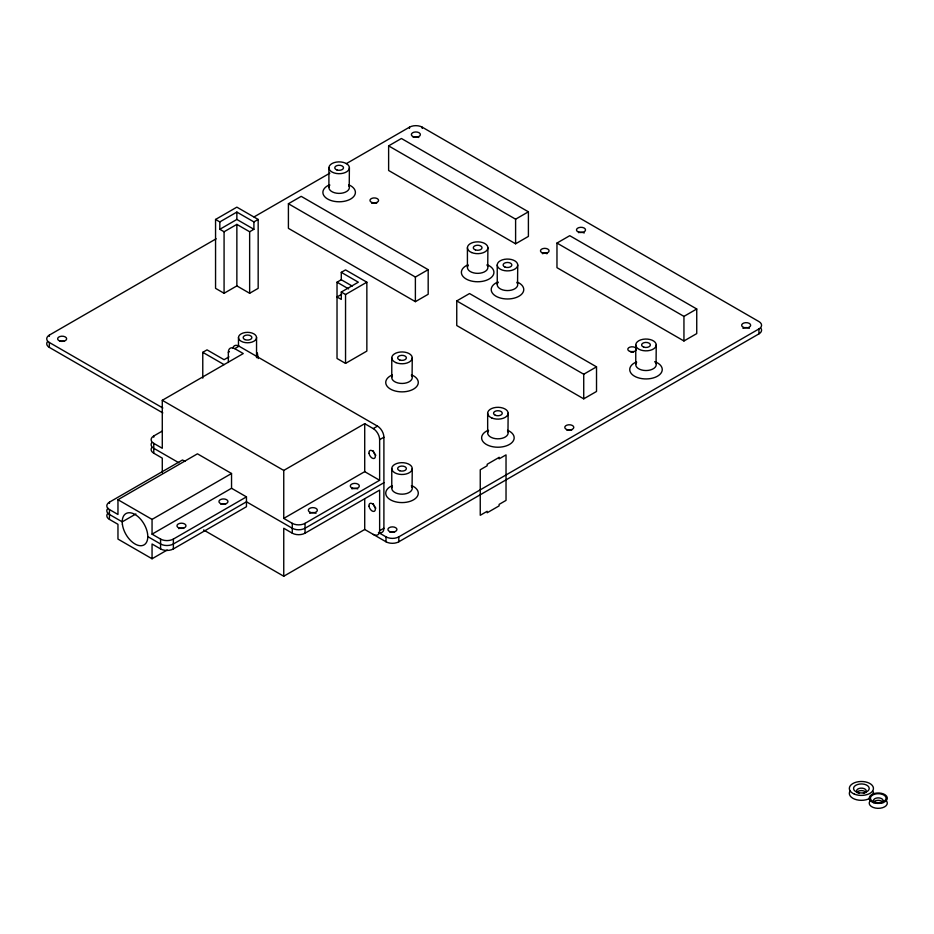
<?xml version="1.0" encoding="UTF-8"?>
<svg xmlns="http://www.w3.org/2000/svg" width="934" height="934" viewBox="0 0 934 934"><rect width="100%" height="100%" fill="white"/><g stroke="black" fill="none" stroke-linecap="round" stroke-linejoin="round"><path stroke-width="1.4" d="M256.535 357.64L256.558 337.559A9.036 5.219 0 0 0 243.003 333.041A9.036 5.219 0 0 0 243.003 342.077A9.036 5.219 0 0 0 256.558 337.559M349.223 186.403L349.398 167.793A10.251 5.919 0 0 0 334.022 162.668A10.251 5.919 0 0 0 334.022 172.907A10.251 5.919 0 0 0 349.398 167.793M412.081 376.484L412.256 357.862M412.081 487.198L412.256 468.588A10.251 5.919 0 0 0 396.88 463.462A10.251 5.919 0 0 0 396.88 473.701A10.251 5.919 0 0 0 412.256 468.588M487.735 266.377L487.898 247.755M507.979 431.847L508.143 413.225M517.564 283.597L517.728 264.976A10.251 5.919 0 0 0 502.364 259.85A10.251 5.919 0 0 0 502.364 270.101A10.251 5.919 0 0 0 517.728 264.976M656.077 363.559L656.24 344.95A10.251 5.919 0 0 0 640.876 339.824A10.251 5.919 0 0 0 640.876 350.063A10.251 5.919 0 0 0 656.24 344.95M215.556 219.455L236.862 207.15L258.169 219.455L258.169 288.349L249.647 293.276L236.862 285.897L224.078 293.276L215.556 288.349L215.556 219.455L219.817 221.918L236.862 212.076L253.908 221.918L258.169 219.455M219.817 221.918L219.817 229.297L236.862 219.455L253.908 229.297L253.908 221.918M219.817 229.297L224.078 231.76L236.862 224.382L249.647 231.76L253.908 229.297M162.831 412.921L49.35 347.401L49.35 342.486A9.036 5.219 0 0 1 49.35 335.108L216.139 238.8M254.048 216.922L329.865 173.152M346.292 163.66L409.466 127.187A9.036 5.219 0 0 1 422.25 127.187L758.933 321.565A9.036 5.219 0 0 1 758.933 328.955L758.933 333.87L398.806 541.79A9.036 5.219 0 0 1 386.022 541.79L364.587 529.403M288.408 203.74L301.192 196.35L428.181 269.669L428.181 294.268L415.385 301.659L288.408 228.34L288.408 203.74L415.385 277.048L428.181 269.669M388.626 145.879L401.41 138.489L528.399 211.808L528.399 236.407L515.603 243.797L388.626 170.478L388.626 145.879L515.603 219.186L528.399 211.808M202.771 378.165L202.771 352.328L207.033 349.865L224.078 359.707L228.947 356.893M341.284 279.745L341.284 272.354L345.545 269.903L366.852 282.196L366.852 351.091L345.545 363.396L337.022 358.481L337.022 282.196L341.284 279.745L352.235 286.073M228.34 362.474L228.34 352.328L229.402 351.709M228.34 352.328A9.036 5.219 60 0 1 234.738 348.639L238.999 346.175L377.499 426.137A9.036 5.219 60 0 1 383.897 437.217L383.897 528.247A9.036 5.219 60 0 1 380.442 532.812M341.669 294.28L337.022 296.965L341.284 299.429L341.284 292.038L358.329 282.196L341.284 272.354M162.458 430.959L153.76 435.98A9.036 5.219 0 0 0 153.76 443.358L162.282 448.285L162.282 400.301L243.26 353.554L234.738 348.639M341.284 292.038L345.545 294.502L366.852 282.196M456.749 300.923L469.533 293.545L596.522 366.852L596.522 391.463L583.727 398.841L456.749 325.534L456.749 300.923L583.727 374.242L596.522 366.852M556.968 243.062L569.752 235.683L696.741 308.991L696.741 333.601L683.945 340.98L556.968 267.673L556.968 243.062L683.945 316.381L696.741 308.991M167.198 550.021L152.055 558.765L117.964 539.081L117.964 524.313L109.441 519.397L109.441 509.555A9.036 5.219 0 0 1 109.441 502.165L182.527 459.972L185.014 461.408M109.441 509.555L117.964 514.471L117.964 499.713L197.448 453.819L231.539 473.503L231.539 488.272L152.055 534.155L152.055 519.397L231.539 473.503M135.885 513.969L122.226 521.849L109.441 514.471A9.036 5.219 0 0 1 107.924 508.248M283.749 470.432L364.715 423.674L373.238 428.601A9.036 5.219 60 0 1 379.636 439.669L379.636 480.274L305.056 523.332A9.036 5.219 0 0 1 292.272 523.332L283.749 518.405L283.749 470.432L162.282 400.301M152.055 534.155L160.578 539.081A9.036 5.219 0 0 0 173.362 539.081L246.459 496.876L246.459 506.718L173.362 548.923A9.036 5.219 0 0 1 160.578 548.923L152.055 543.997L152.055 558.765M373.238 428.601L377.499 426.137M379.636 439.669L383.897 437.217M283.749 518.405L364.715 471.658L379.636 480.274M383.897 482.726L305.056 528.247A9.036 5.219 0 0 1 292.272 528.247L246.459 501.803L173.362 543.997A9.036 5.219 0 0 1 160.578 543.997L147.794 536.618M203.6 529.963L283.749 576.231L283.749 528.247L292.272 533.174A9.036 5.219 0 0 0 305.056 533.174L379.636 490.117L379.636 530.71A9.036 5.219 60 0 1 373.238 534.4M283.749 576.231L364.715 529.485L364.715 498.954M379.636 530.71L383.897 528.247M378.457 532.497L386.022 536.863A9.036 5.219 0 0 0 398.806 536.863L758.933 328.955M337.022 282.196L348.639 288.91M202.771 352.328L224.078 364.622M49.35 342.486L162.831 408.006M231.539 488.272L246.459 496.876M178.779 462.727L153.76 448.285A9.036 5.219 0 0 1 151.857 442.518M151.857 447.444A9.036 5.219 0 0 0 153.76 453.2L162.282 458.127L162.282 472.662M117.964 499.713L152.055 519.397M257.317 352.854L258.204 358.563M635.75 344.95L635.762 364.272M497.238 264.976L497.262 284.31M487.653 413.225L487.676 432.547M467.409 247.755L467.432 267.077M391.766 357.862L391.778 377.184M391.766 468.588L391.778 487.91M328.896 167.793L328.92 187.115M238.474 337.559L238.485 345.767M683.945 316.381L683.945 340.98M583.727 374.242L583.727 398.841M515.603 219.186L515.603 243.797M422.25 127.187L422.25 128.425M415.385 277.048L415.385 301.659M409.466 127.187L409.466 128.425M398.806 536.863L398.806 541.79M386.022 536.863L386.022 541.79M364.715 423.674L364.715 471.658M345.545 294.502L345.545 363.396M305.056 523.332L305.056 533.174M292.272 523.332L292.272 533.174M249.647 231.76L249.647 293.276M236.862 212.076L236.862 219.455M236.862 224.382L236.862 285.897M224.078 231.76L224.078 293.276M173.362 539.081L173.362 548.923M160.578 539.081L160.578 548.923M153.76 435.98L153.76 437.217M153.76 443.358L153.76 453.2M109.441 502.165L109.441 503.403M49.35 335.108L49.35 336.333M411.334 375.083A10.251 5.919 0 0 1 402.379 383.454A10.251 5.919 0 0 1 392.408 375.48M507.501 430.843A10.251 5.919 0 0 1 497.53 438.817A10.251 5.919 0 0 1 488.575 430.446M411.334 485.808A10.251 5.919 0 0 1 402.379 494.179A10.251 5.919 0 0 1 392.408 486.205M655.318 362.17A10.251 5.919 0 0 1 645.989 370.541A10.251 5.919 0 0 1 636.673 362.17M517.086 282.593A10.251 5.919 0 0 1 507.127 290.579A10.251 5.919 0 0 1 498.172 282.208M348.744 185.399A10.251 5.919 0 0 1 338.785 193.385A10.251 5.919 0 0 1 329.83 185.014M486.976 264.976A10.251 5.919 0 0 1 478.021 273.347A10.251 5.919 0 0 1 468.051 265.373M760.836 328.103A9.036 5.219 0 0 1 758.933 333.87M49.35 347.401A9.036 5.219 0 0 1 47.447 341.646M411.766 374.943A16.275 9.398 0 0 1 414.054 388.789A16.275 9.398 0 0 1 389.968 388.789A16.275 9.398 0 0 1 392.257 374.943M507.652 430.305A16.275 9.398 0 0 1 509.941 444.152A16.275 9.398 0 0 1 485.855 444.152A16.275 9.398 0 0 1 488.143 430.305M411.766 485.668A16.275 9.398 0 0 1 414.054 499.515A16.275 9.398 0 0 1 389.968 499.515A16.275 9.398 0 0 1 392.257 485.668M654.792 361.645A16.275 9.398 0 0 1 658.54 375.526A16.275 9.398 0 0 1 634.221 376.028A16.275 9.398 0 0 1 636.241 362.03M517.238 282.056A16.275 9.398 0 0 1 519.526 295.903A16.275 9.398 0 0 1 495.44 295.903A16.275 9.398 0 0 1 497.74 282.056M487.408 264.836A16.275 9.398 0 0 1 489.696 278.682A16.275 9.398 0 0 1 465.611 278.682A16.275 9.398 0 0 1 467.899 264.836M348.896 184.874A16.275 9.398 0 0 1 351.184 198.708A16.275 9.398 0 0 1 327.11 198.708A16.275 9.398 0 0 1 329.398 184.874M60.255 341.342A4.518 2.615 0 0 1 64.014 341.342M742.95 328.336A4.518 2.615 0 0 1 749.337 328.336M566.833 430.095A4.518 2.615 0 0 1 571.725 430.095M578.555 232.636A4.518 2.615 0 0 1 584.194 232.986M389.98 532.205A4.518 2.615 0 0 1 394.58 532.111M413.295 137.345A4.518 2.615 0 0 1 418.759 137.485M630.894 351.803A4.308 2.487 0 0 1 633.614 351.861M542.712 253.569A4.308 2.487 0 0 1 546.845 253.569M372.211 203.145A4.308 2.487 0 0 1 376.332 203.145M869.916 798.29A12.049 6.958 0 0 1 854.622 799.13A12.049 6.958 0 0 1 850.325 790.608M872.881 791.261A12.049 6.958 0 0 1 873.383 794.087M856.77 792.592A4.822 2.779 0 0 1 861.393 790.584A4.822 2.779 0 0 1 866.016 792.592M859.385 793.445A4.822 2.779 0 0 1 857.599 789.195A4.822 2.779 0 0 1 865.188 789.195A4.822 2.779 0 0 1 863.401 793.445M886.88 801.535A9.036 5.219 0 0 1 877.808 808.33A9.036 5.219 0 0 1 869.963 801.045M873.488 802.726A4.822 2.779 0 0 1 878.264 800.333A4.822 2.779 0 0 1 883.027 802.726M875.1 802.761A4.822 2.779 0 0 1 874.773 798.733A4.822 2.779 0 0 1 881.754 798.733A4.822 2.779 0 0 1 881.416 802.761M371.825 203.133A4.518 2.615 0 0 1 376.717 203.133M630.835 351.686A4.518 2.615 0 0 1 633.684 351.744M542.339 253.558A4.518 2.615 0 0 1 547.219 253.558M232.846 347.973A9.036 5.219 60 0 1 238.999 346.175M375.853 455.267A4.518 2.615 60 0 1 373.296 450.83M351.92 488.902A4.518 2.615 0 0 1 357.71 488.902M309.633 513.303A4.518 2.615 0 0 1 316.019 513.303M178.744 528.621A4.518 2.615 0 0 1 183.624 528.422M220.996 504.278A4.518 2.615 0 0 1 225.608 504.185M375.853 508.166A4.518 2.615 60 0 1 373.296 503.73M109.441 519.397A9.036 5.219 0 0 1 107.924 513.175M499.106 457.403L487.174 464.291L487.174 465.762L480.251 469.767L480.251 515.288L487.174 511.283L487.174 512.766L499.106 505.878L499.106 504.395L506.03 500.402L506.03 454.881L499.106 458.874L499.106 457.403M395.993 362.649A10.251 5.919 0 0 0 412.198 358.469A10.251 5.919 0 0 0 397.826 352.457A10.251 5.919 0 0 0 395.993 362.649M491.891 418.012A10.251 5.919 0 0 0 508.084 413.832A10.251 5.919 0 0 0 493.724 407.819A10.251 5.919 0 0 0 491.891 418.012M471.647 252.542A10.251 5.919 0 0 0 487.852 248.362A10.251 5.919 0 0 0 473.48 242.35A10.251 5.919 0 0 0 471.647 252.542M59.869 341.05A4.518 2.615 0 0 0 66.653 338.797A4.518 2.615 0 0 0 59.869 336.532A4.518 2.615 0 0 0 59.869 341.05M743.884 327.519A4.518 2.615 0 0 0 750.667 325.266A4.518 2.615 0 0 0 743.884 323.001A4.518 2.615 0 0 0 743.884 327.519M567.02 429.628A4.518 2.615 0 0 0 573.803 427.375A4.518 2.615 0 0 0 567.02 425.11A4.518 2.615 0 0 0 567.02 429.628M578.741 232.181A4.518 2.615 0 0 0 585.525 229.916A4.518 2.615 0 0 0 578.741 227.651A4.518 2.615 0 0 0 578.741 232.181M389.887 531.644A4.518 2.615 0 0 0 396.927 529.671A4.518 2.615 0 0 0 390.447 527.138A4.518 2.615 0 0 0 389.887 531.644M413.202 136.679A4.518 2.615 0 0 0 420.358 134.846A4.518 2.615 0 0 0 414.019 132.184A4.518 2.615 0 0 0 413.202 136.679M629.948 351.429A4.308 2.487 0 0 0 636.416 349.269A4.308 2.487 0 0 0 629.948 347.121A4.308 2.487 0 0 0 629.948 351.429M542.619 252.986A4.308 2.487 0 0 0 549.087 250.826A4.308 2.487 0 0 0 542.619 248.678A4.308 2.487 0 0 0 542.619 252.986M372.117 202.561A4.308 2.487 0 0 0 378.585 200.413A4.308 2.487 0 0 0 372.117 198.253A4.308 2.487 0 0 0 372.117 202.561M336.964 169.976A4.366 2.522 0 0 0 343.514 167.793A4.366 2.522 0 0 0 336.964 165.598A4.366 2.522 0 0 0 336.964 169.976M475.464 249.938A4.366 2.522 0 0 0 482.026 247.755A4.366 2.522 0 0 0 475.464 245.572A4.366 2.522 0 0 0 475.464 249.938M504.92 267.019A4.366 2.522 0 0 0 511.832 265.233A4.366 2.522 0 0 0 505.703 262.676A4.366 2.522 0 0 0 504.92 267.019M643.806 347.133A4.366 2.522 0 0 0 650.368 344.95A4.366 2.522 0 0 0 643.806 342.755A4.366 2.522 0 0 0 643.806 347.133M495.335 415.268A4.366 2.522 0 0 0 502.247 413.482A4.366 2.522 0 0 0 496.117 410.925A4.366 2.522 0 0 0 495.335 415.268M399.822 360.045A4.366 2.522 0 0 0 406.383 357.862A4.366 2.522 0 0 0 399.822 355.679A4.366 2.522 0 0 0 399.822 360.045M399.822 470.771A4.366 2.522 0 0 0 406.383 468.588A4.366 2.522 0 0 0 399.822 466.405A4.366 2.522 0 0 0 399.822 470.771M244.953 339.602A4.366 2.522 0 0 0 251.865 337.828A4.366 2.522 0 0 0 245.735 335.259A4.366 2.522 0 0 0 244.953 339.602M854.318 794.087A12.049 6.958 0 0 0 873.383 789.172A12.049 6.958 0 0 0 856.478 782.097A12.049 6.958 0 0 0 854.318 794.087M857.47 792.371A7.834 4.518 0 0 0 869.227 788.448A7.834 4.518 0 0 0 857.47 784.537A7.834 4.518 0 0 0 857.47 792.371M872.951 802.423A9.036 5.219 0 0 0 887.253 798.733A9.036 5.219 0 0 0 874.574 793.433A9.036 5.219 0 0 0 872.951 802.423M873.862 801.944A7.834 4.518 0 0 0 886.074 798.523A7.834 4.518 0 0 0 874.831 794.134A7.834 4.518 0 0 0 873.862 801.944M352.55 488.248A4.518 2.615 0 0 0 359.333 485.984A4.518 2.615 0 0 0 352.55 483.73A4.518 2.615 0 0 0 352.55 488.248M310.567 512.486A4.518 2.615 0 0 0 317.35 510.233A4.518 2.615 0 0 0 310.567 507.968A4.518 2.615 0 0 0 310.567 512.486M178.919 527.955A4.518 2.615 0 0 0 185.971 525.982A4.518 2.615 0 0 0 179.48 523.449A4.518 2.615 0 0 0 178.919 527.955M221.183 503.811A4.518 2.615 0 0 0 227.966 501.546A4.518 2.615 0 0 0 221.183 499.293A4.518 2.615 0 0 0 221.183 503.811M122.389 524.278A18.085 10.437 60 0 0 143.065 545.351A18.085 10.437 60 0 0 139.575 518.078A18.085 10.437 60 0 0 122.389 524.278M369.035 453.317A4.518 2.615 60 0 0 374.265 458.431A4.518 2.615 60 0 0 373.226 451.554A4.518 2.615 60 0 0 369.035 453.317M369.035 506.228A4.518 2.615 60 0 0 374.265 511.33A4.518 2.615 60 0 0 373.226 504.453A4.518 2.615 60 0 0 369.035 506.228"/></g></svg>
